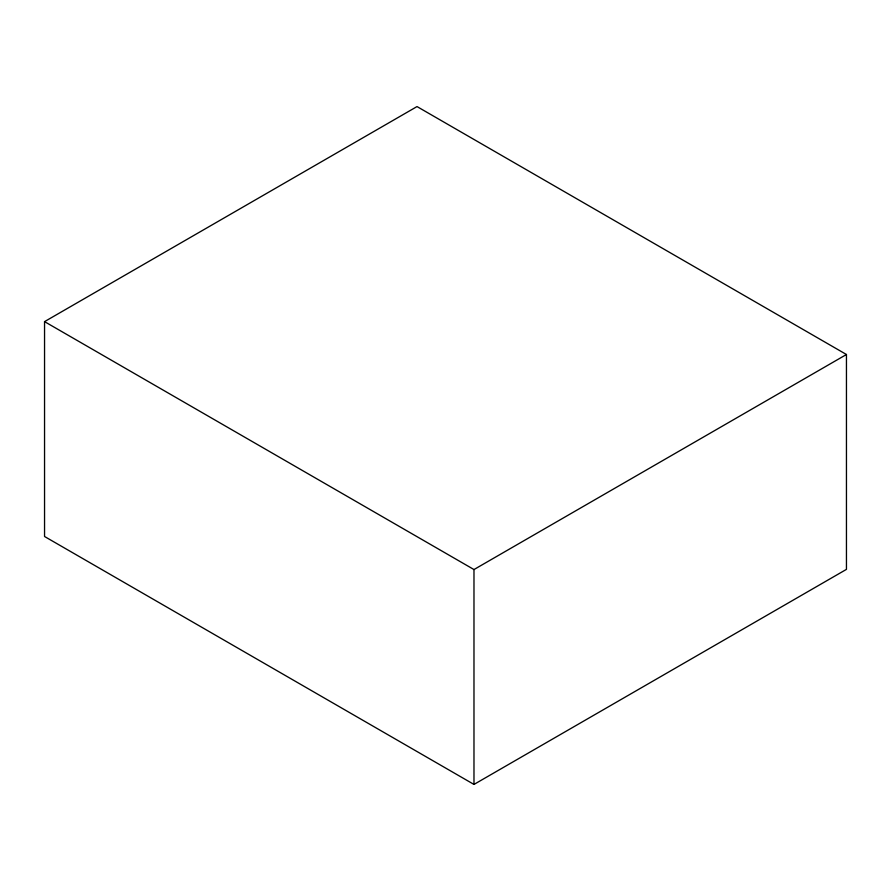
<?xml version="1.0" encoding="UTF-8"?>
<svg xmlns="http://www.w3.org/2000/svg" width="891" height="891" viewBox="0 0 891 891"><rect width="100%" height="100%" fill="white"/><g stroke="black" fill="none" stroke-linecap="round" stroke-linejoin="round"><path stroke-width="1.34" d="M44.55 321.629L417.021 106.575L846.45 354.507L846.45 569.371L473.979 784.425L44.55 536.493L44.55 321.629L473.979 569.549L846.45 354.507M473.979 569.549L473.979 784.425"/></g></svg>
